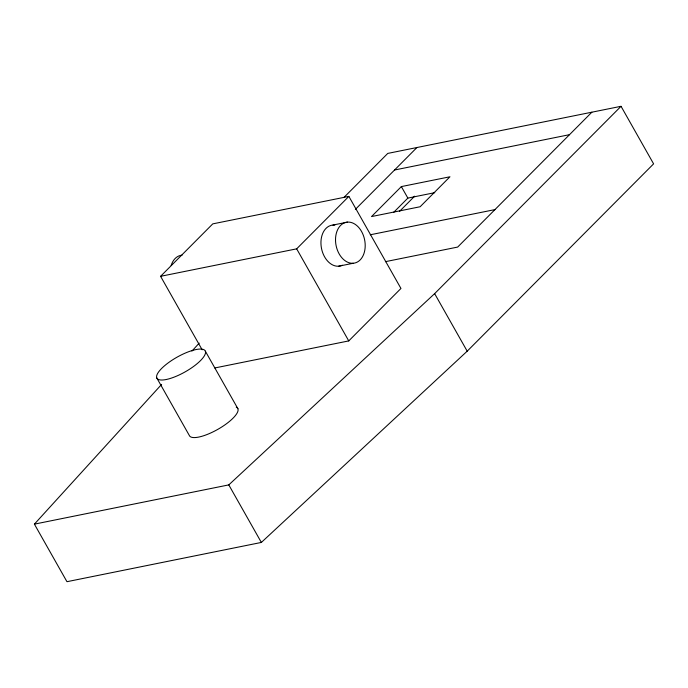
<?xml version="1.0" encoding="UTF-8"?>
<svg xmlns="http://www.w3.org/2000/svg" width="688" height="688" viewBox="0 0 688 688"><rect width="100%" height="100%" fill="white"/><g stroke="black" fill="none" stroke-linecap="round" stroke-linejoin="round"><path stroke-width="1.03" d="M343.819 197.576L387.765 153.415L621.04 106.305L653.6 163.856L467.195 351.181L261.354 542.436L66.96 581.695L34.4 524.144L161.611 384.411M191.969 351.061L199.193 343.123M202.16 349.796L160.588 276.318L212.781 223.867L348.859 196.39L400.949 288.461L348.756 340.913L214.776 367.968M160.588 276.318L296.666 248.841L348.859 196.39M355.395 209.358L416.928 147.524M401.345 186.594L371.52 216.565L420.127 206.753L449.943 176.782L401.345 186.594L407.864 198.101L434.747 192.674M393.691 212.343L407.864 198.101M399.479 211.414L414.623 196.192M591.878 112.196L457.675 247.069L385.383 261.672M34.4 524.144L228.794 484.894L434.635 293.638L621.04 106.305M394.559 170.005L569.509 134.676M332.915 225.062L347.5 222.112M370.282 234.78L494.956 209.608M338.651 266.204L353.228 263.263A20.812 14.551 78.6 0 0 361.544 231.452A20.812 14.551 78.6 0 0 336.312 233.352A20.812 14.551 78.6 0 0 353.228 263.263M434.635 293.638L467.195 351.181M296.666 248.841L348.756 340.913M205.342 351.172A27.744 8.394 -29.5 0 1 171.682 378.004A27.744 8.394 -29.5 0 1 166.135 364.459A27.744 8.394 -29.5 0 1 205.342 351.172L237.902 408.724M228.794 484.894L261.354 542.436M156.769 377.918L189.32 435.47A27.744 8.394 -29.5 0 0 219.962 428.099A27.744 8.394 -29.5 0 0 236.251 407.15M342.323 265.215A20.812 14.551 78.6 0 1 321.434 248.076A20.812 14.551 78.6 0 1 334.841 225.096M171.149 265.473A20.812 14.551 78.6 0 1 182.062 255.171"/></g></svg>
